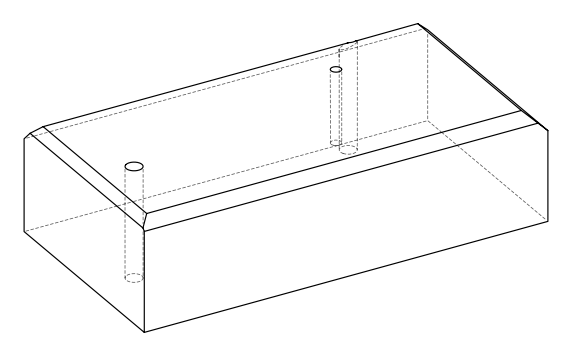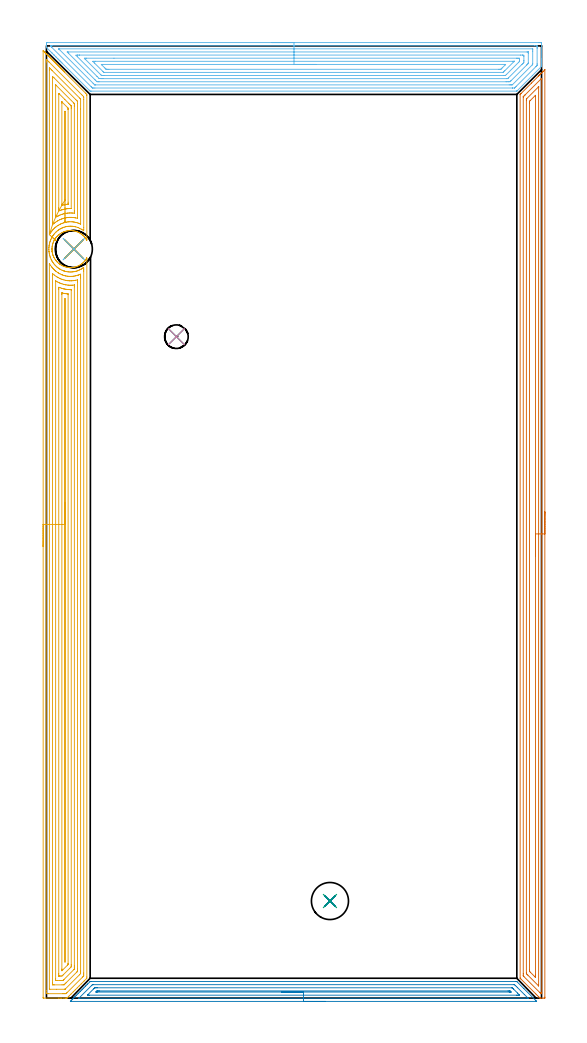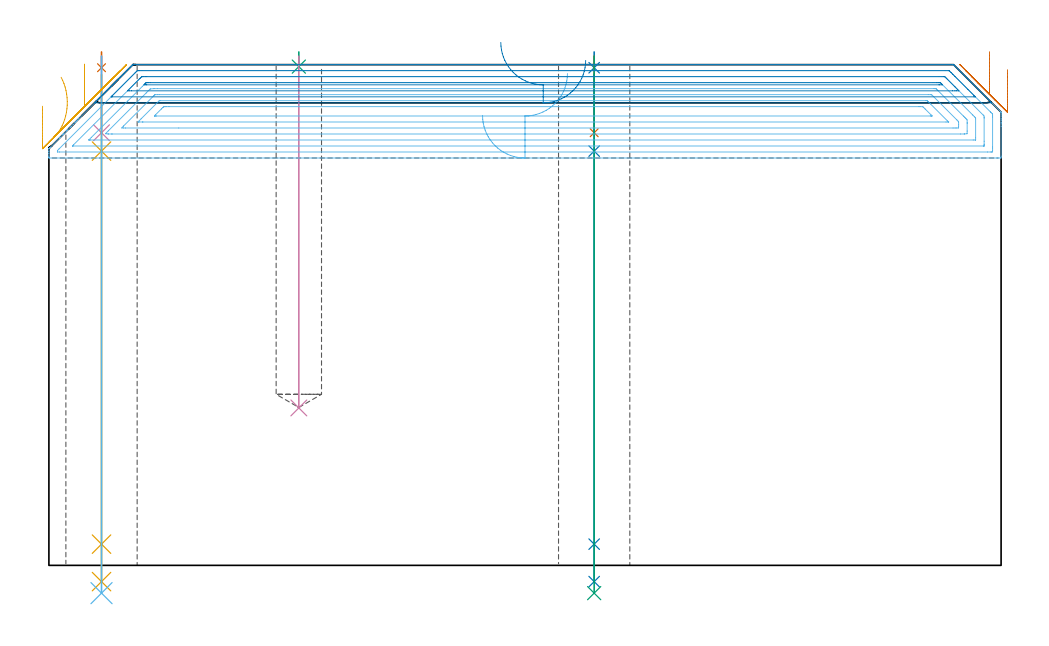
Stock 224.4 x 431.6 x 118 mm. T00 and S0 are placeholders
(PLAN: 14 operations, 8 tool changes, 63.3 min)
(1 SPOT_DRILL | STEP1HOLE | NXT0321_9005460120000 | 0.03 min | 3 mm3)
(2 SPOT_DRILL_1 | STEP1HOLE_1 | NXT0321_9005460120000 | 0.03 min | 3 mm3)
(3 SPOT_DRILL_2 | STEP1POCKET | NXT0321_9005460120000 | 0.03 min | 1 mm3)
(4 DRILL_BLIND_HOLE_INTO_CENTER | STEP1HOLE | UGT0301_219 | 0.07 min | 1252 mm3)
(5 GUN_DRILL_THROUGH_HOLE | STEP1HOLE | UGT0307_007 | 0.59 min | 8109 mm3)
(6 DRILL_TO_ENLARGE_THROUGH_HOLE | STEP1HOLE | UGT0301_291 | 0.51 min | 16739 mm3)
(7 DRILL_BLIND_HOLE_INTO_CENTER_1 | STEP1HOLE_1 | UGT0301_219 | 0.07 min | 1241 mm3)
(8 GUN_DRILL_THROUGH_HOLE_1 | STEP1HOLE_1 | UGT0307_007 | 0.59 min | 8118 mm3)
(9 DRILL_TO_ENLARGE_THROUGH_HOLE_1 | STEP1HOLE_1 | UGT0301_291 | 0.51 min | 16742 mm3)
(10 DRILL_BLIND_HOLE_INTO_CENTER_2 | STEP1POCKET | UGT0301_219 | 0.33 min | 7050 mm3)
(11 AREA_MILL | FG_CHAMFER_SURFACE | UGT0205_001 | 26.4 min | 82812 mm3)
(12 AREA_MILL_1 | FG_CHAMFER_SURFACE_1 | UGT0205_001 | 14 min | 51443 mm3)
(13 AREA_MILL_2 | FG_CHAMFER_SURFACE_2 | UGT0205_001 | 13.46 min | 25925 mm3)
(14 AREA_MILL_3 | FG_CHAMFER_SURFACE_3 | UGT0205_001 | 6.65 min | 8073 mm3)
(TOOL NXT0321_9005460120000 | NC Spot Drill, 142deg, 12mm, Carbide, Uncoated | D12 PA142 FL30 Z2)
(TOOL UGT0301_219 | Twist Drill 10.7 mm | D10.7 PA118 FL90 Z2)
(TOOL UGT0307_007 | Gun Drill 10 mm | D10 PA130 FL24 Z1)
(TOOL UGT0301_291 | Twist Drill 16.8 mm | D16.8 PA118 FL125 Z2)
(TOOL UGT0205_001 | Chamfer Mill 20 x 3 x 45 deg. | D20 FL50 Z2)
(OP 1 SPOT_DRILL)
G17 G21 G94 G90
T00 M6
G54
G17 G0 G90 X12.4 Y339.5 S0 M3
G43 Z128. H0
G94 G81 G98 Z117.277 F250. R121.
G80
M5
M2
(OP 2 SPOT_DRILL_1)
G17 G21 G94 G90
T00 M6
G54
G17 G0 G90 X128.5 Y44. S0 M3
G43 Z128. H0
G94 G81 G98 Z117.273 F250. R121.
G80
M5
M2
(OP 3 SPOT_DRILL_2)
G17 G21 G94 G90
T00 M6
G54
G17 G0 G90 X58.9 Y299.8 S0 M3
G43 Z128. H0
G94 G81 G98 Z117.539 F250. R121.
G80
M5
M2
(OP 4 DRILL_BLIND_HOLE_INTO_CENTER)
G17 G21 G94 G90
T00 M6
G54
G17 G0 G90 X12.4 Y339.5 S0 M3
G43 Z128. H0
G94 G81 G98 Z101.95 F250. R120.
G80
M5
M2
(OP 5 GUN_DRILL_THROUGH_HOLE)
G17 G21 G94 G90
T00 M6
G54
G17 G0 G90 X12.4 Y339.5 M8
G43 Z128. H0
Z115.664
S716 M3
G94 G1 Z97.623 F125. M26
G4 X.084
Z5. F250.
G4 X.084
Z-3.832 F125.
G4 X.084
M5
M9
G0 Z115.664
Z128.
M2
(OP 6 DRILL_TO_ENLARGE_THROUGH_HOLE)
G17 G21 G94 G90
T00 M6
G54
G17 G0 G90 X12.4 Y339.5 S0 M3
G43 Z128. H0
G94 G73 G98 Z-6.547 F250. Q15.568 R120.
G80
M5
M2
(OP 7 DRILL_BLIND_HOLE_INTO_CENTER_1)
G17 G21 G94 G90
T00 M6
G54
G17 G0 G90 X128.5 Y44. S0 M3
G43 Z128. H0
G94 G81 G98 Z101.95 F250. R120.
G80
M5
M2
(OP 8 GUN_DRILL_THROUGH_HOLE_1)
G17 G21 G94 G90
T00 M6
G54
G17 G0 G90 X128.5 Y44. M8
G43 Z128. H0
Z115.728
S716 M3
G94 G1 Z97.623 F125. M26
G4 X.084
Z5. F250.
G4 X.084
Z-3.832 F125.
G4 X.084
M5
M9
G0 Z115.728
Z128.
M2
(OP 9 DRILL_TO_ENLARGE_THROUGH_HOLE_1)
G17 G21 G94 G90
T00 M6
G54
G17 G0 G90 X128.5 Y44. S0 M3
G43 Z128. H0
G94 G73 G98 Z-6.547 F250. Q15.568 R120.
G80
M5
M2
(OP 10 DRILL_BLIND_HOLE_INTO_CENTER_2)
G17 G21 G94 G90
T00 M6
G54
G17 G0 G90 X58.9 Y299.8 S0 M3
G43 Z128. H0
G94 G81 G98 Z37.1 F250. R120.
G80
M5
M2
(OP 11 AREA_MILL)
G17 G21 G94 G90
T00 M6
G54
G17 G0 G90 X-1.5 Y204.7 S1061 M3
G43 Z128. H0
Z108.2
G94 G1 Y204.738 Z107.328 F250.
Y204.852 Z106.464
Y205.041 Z105.612
Y205.303 Z104.78
Y205.637 Z103.974
Y206.04 Z103.2
Y206.509 Z102.464
Y207.04 Z101.772
Y207.629 Z101.129
Y208.272 Z100.54
Y208.964 Z100.008
Y209.7 Z99.54
Y210.474 Z99.137
Y211.28 Z98.803
Y212.112 Z98.541
Y212.964 Z98.352
Y213.828 Z98.238
Y214.7 Z98.2
Y429.152
X-1.494 Y429.371 Z98.204
X-1.492 Y429.381 Z98.205
X-1.47 Y429.371 Z98.228
X-1.123 Y429.023 Z98.577
X-0.938 Y428.84 Z98.758
X-0.875 Y428.775 Z98.824
X-0.706 Y428.606 Z98.993
X-0.642 Y428.543 Z99.055
X-0.577 Y428.477 Z99.122
X-0.411 Y428.311 Z99.288
X-0.345 Y428.247 Z99.351
X-0.279 Y428.179 Z99.42
X-0.116 Y428.017 Z99.583
X-0.049 Y427.95 Z99.648
X0.019 Y427.881 Z99.718
X0.179 Y427.722 Z99.878
X0.248 Y427.654 Z99.944
X0.317 Y427.583 Z100.016
X0.474 Y427.427 Z100.173
X0.544 Y427.358 Z100.24
X0.615 Y427.285 Z100.314
X0.769 Y427.132 Z100.468
X0.841 Y427.061 Z100.537
X0.913 Y426.987 Z100.612
X1.064 Y426.837 Z100.763
X1.137 Y426.765 Z100.833
X1.211 Y426.69 Z100.91
X1.359 Y426.542 Z101.058
X1.433 Y426.468 Z101.13
X1.509 Y426.392 Z101.208
X1.654 Y426.247 Z101.353
X1.73 Y426.172 Z101.426
X1.807 Y426.094 Z101.506
X1.949 Y425.952 Z101.648
X2.026 Y425.875 Z101.723
X2.105 Y425.796 Z101.804
X2.244 Y425.657 Z101.943
X2.323 Y425.579 Z102.019
X2.403 Y425.498 Z102.102
X2.539 Y425.362 Z102.238
X2.619 Y425.283 Z102.315
X2.701 Y425.2 Z102.4
X2.834 Y425.067 Z102.533
X2.916 Y424.986 Z102.612
X2.999 Y424.902 Z102.698
X3.129 Y424.772 Z102.828
X3.212 Y424.69 Z102.908
X3.296 Y424.604 Z102.996
X3.424 Y424.477 Z103.123
X3.509 Y424.393 Z103.205
X3.594 Y424.306 Z103.294
X3.719 Y424.182 Z103.418
X3.805 Y424.097 Z103.501
X3.892 Y424.008 Z103.592
X4.014 Y423.887 Z103.713
X4.101 Y423.8 Z103.798
X4.19 Y423.71 Z103.89
X4.309 Y423.592 Z104.008
X4.398 Y423.504 Z104.094
X4.488 Y423.412 Z104.188
X4.604 Y423.297 Z104.303
X4.694 Y423.207 Z104.39
X4.786 Y423.114 Z104.485
X4.898 Y423.002 Z104.598
X4.991 Y422.911 Z104.687
X5.084 Y422.816 Z104.783
X5.193 Y422.707 Z104.893
X5.287 Y422.615 Z104.983
X5.382 Y422.518 Z105.081
X5.488 Y422.412 Z105.188
X5.584 Y422.318 Z105.28
X5.68 Y422.22 Z105.379
X5.783 Y422.117 Z105.483
X5.88 Y422.022 Z105.576
X5.978 Y421.922 Z105.677
X6.078 Y421.822 Z105.778
X6.177 Y421.725 Z105.873
X6.276 Y421.624 Z105.975
X6.373 Y421.527 Z106.073
X6.473 Y421.429 Z106.169
X6.574 Y421.326 Z106.273
X6.668 Y421.232 Z106.368
X6.769 Y421.132 Z106.466
X6.872 Y421.029 Z106.571
X6.963 Y420.937 Z106.663
X7.066 Y420.836 Z106.762
X7.17 Y420.731 Z106.869
X7.258 Y420.642 Z106.958
X7.362 Y420.539 Z107.058
X7.468 Y420.433 Z107.167
X7.553 Y420.347 Z107.253
X7.659 Y420.243 Z107.355
X7.765 Y420.135 Z107.465
X7.848 Y420.052 Z107.548
X7.955 Y419.947 Z107.651
X8.063 Y419.837 Z107.763
X8.143 Y419.757 Z107.843
X8.252 Y419.65 Z107.948
X17.738 Y410.163 Z117.435
X18.196 Y409.703 Z117.895
X18.298 Y409.595 Z117.987
X18.3 Y409.111 Z118.
Y343.86
X18.293 Y343.502 Z117.992
X18.231 Y343.597 Z117.93
X18.114 Y343.803 Z117.813
X17.956 Y344.055 Z117.656
X17.886 Y344.16 Z117.586
X17.763 Y344.339 Z117.463
X17.634 Y344.518 Z117.334
X17.497 Y344.697 Z117.197
X17.425 Y344.787 Z117.125
X17.061 Y345.196 Z116.761
X16.681 Y345.59 Z116.381
X16.539 Y345.72 Z116.239
X16.103 Y346.082 Z115.803
X15.654 Y346.422 Z115.354
X15.564 Y346.483 Z115.264
X15.17 Y346.724 Z114.87
X14.769 Y346.947 Z114.469
X14.329 Y347.159 Z114.029
X13.884 Y347.35 Z113.584
X13.814 Y347.377 Z113.514
X12.998 Y347.622 Z112.698
X12.557 Y347.727 Z112.257
X12.113 Y347.804 Z111.813
X11.671 Y347.856 Z111.371
X11.228 Y347.886 Z110.928
X10.785 Y347.892 Z110.485
X10.343 Y347.875 Z110.043
X9.899 Y347.834 Z109.599
X9.457 Y347.768 Z109.157
X9.013 Y347.678 Z108.713
X8.572 Y347.561 Z108.272
X7.987 Y347.377 Z107.687
X7.687 Y347.254 Z107.387
X7.241 Y347.052 Z106.941
X6.802 Y346.822 Z106.502
X6.335 Y346.542 Z106.035
X6.237 Y346.482 Z105.933
X5.904 Y346.244 Z105.603
X5.732 Y346.106 Z105.428
X5.511 Y345.932 Z105.21
X5.119 Y345.59 Z104.817
X5.032 Y345.505 Z104.73
X4.887 Y345.35 Z104.584
X4.66 Y345.108 Z104.358
X4.305 Y344.697 Z104.004
X4.147 Y344.489 Z103.844
X4.101 Y344.423 Z103.798
X3.914 Y344.15 Z103.61
X3.729 Y343.86 Z103.425
X3.693 Y343.803 Z103.389
X3.509 Y343.473 Z103.207
X3.468 Y343.4 Z103.167
X3.368 Y343.201 Z103.067
X3.262 Y342.989 Z102.959
X3.212 Y342.871 Z102.91
X3.05 Y342.465 Z102.75
X2.964 Y342.218 Z102.664
X2.893 Y342.016 Z102.593
X2.805 Y341.701 Z102.502
X2.785 Y341.626 Z102.479
X2.77 Y341.571 Z102.463
X2.667 Y341.123 Z102.361
X2.618 Y340.842 Z102.317
X2.601 Y340.732 Z102.296
X2.592 Y340.677 Z102.287
X2.541 Y340.229 Z102.236
X2.512 Y339.783 Z102.21
X2.513 Y339.749 Z102.211
Y339.71 Z102.208
X2.511 Y339.385 Z102.206
X2.51 Y339.336 Z102.207
X2.53 Y338.889 Z102.229
X2.554 Y338.65 Z102.254
X2.569 Y338.518 Z102.265
X2.571 Y338.497 Z102.268
X2.574 Y338.455 Z102.273
X2.575 Y338.442 Z102.274
X2.608 Y338.229 Z102.307
X2.619 Y338.157 Z102.318
X2.637 Y338.05 Z102.333
X2.645 Y337.995 Z102.342
X2.701 Y337.723 Z102.4
X2.737 Y337.549 Z102.436
X2.858 Y337.1 Z102.557
X2.987 Y336.709 Z102.68
X3.004 Y336.655 Z102.698
X3.072 Y336.474 Z102.769
X3.126 Y336.331 Z102.823
X3.156 Y336.263 Z102.852
X3.261 Y336.012 Z102.96
X3.346 Y335.837 Z103.046
X3.383 Y335.762 Z103.083
X3.63 Y335.311 Z103.328
X3.898 Y334.869 Z103.597
X4.146 Y334.516 Z103.845
X4.299 Y334.326 Z103.995
X4.398 Y334.203 Z104.094
X4.578 Y333.975 Z104.278
X4.694 Y333.85 Z104.39
X4.8 Y333.732 Z104.5
X5.033 Y333.499 Z104.729
X5.485 Y333.082 Z105.182
X5.584 Y333.003 Z105.281
X5.698 Y332.91 Z105.396
X5.796 Y332.836 Z105.495
X5.917 Y332.745 Z105.616
X6.086 Y332.63 Z105.785
X6.177 Y332.568 Z105.874
X6.22 Y332.538 Z105.919
X6.338 Y332.458 Z106.037
X6.802 Y332.169 Z106.502
X7.241 Y331.948 Z106.941
X7.687 Y331.748 Z107.387
X8.127 Y331.58 Z107.827
X8.572 Y331.439 Z108.272
X9.104 Y331.295 Z108.804
X9.457 Y331.23 Z109.157
X9.899 Y331.166 Z109.599
X10.343 Y331.125 Z110.043
X10.785 Y331.108 Z110.485
X11.228 Y331.114 Z110.928
X11.671 Y331.144 Z111.371
X12.113 Y331.198 Z111.813
X12.696 Y331.295 Z112.396
X12.998 Y331.372 Z112.698
X13.443 Y331.502 Z113.143
X13.884 Y331.655 Z113.584
X14.329 Y331.841 Z114.029
X14.769 Y332.05 Z114.469
X15.031 Y332.188 Z114.731
X15.654 Y332.584 Z115.354
X15.99 Y332.824 Z115.69
X16.317 Y333.082 Z116.017
X16.539 Y333.28 Z116.239
X16.889 Y333.62 Z116.589
X17.224 Y333.975 Z116.924
X17.425 Y334.215 Z117.125
X17.72 Y334.602 Z117.42
X17.905 Y334.869 Z117.605
X18.025 Y335.054 Z117.725
X18.212 Y335.369 Z117.912
X18.229 Y335.397 Z117.929
X18.242 Y335.415 Z117.94
X18.297 Y335.489 Z117.989
X18.3 Y335.369 Z118.
Y9.563
X18.301 Y8.994 Z117.982
X18.187 Y8.887 Z117.886
X18.183 Y8.882 Z117.882
X17.076 Y7.776 Z116.775
X15.735 Y6.435 Z115.434
X14.841 Y5.541 Z114.541
X13.948 Y4.647 Z113.647
X13.054 Y3.753 Z112.753
X12.16 Y2.86 Z111.859
X11.118 Y1.818 Z110.817
X10.238 Y0.937 Z109.936
X10.03 Y0.729 Z109.728
X9.926 Y0.625 Z109.624
X9.476 Y0.178 Z109.176
X9.3 Y0.01 Z108.999
X9.289 Y0.008 Z108.989
X8.935 Y0. Z108.635
X8.664 Z108.363
X7.955 Z107.65
X6.712 Z106.409
X6.177 Z105.871
X5.555 Z105.25
X-1.206 Y0.001 Z98.491
X-1.492 Y0.01 Z98.206
X-1.499 Y0.295 Z98.199
Y0.316
X-1.5 Y214.7 Z98.2
X-0.086 Z99.614
Y424.343
X-0.083 Y425.2 Z99.617
X-0.081 Y425.232 Z99.619
X-0.049 Y425.487 Z99.651
X0.247 Y425.2 Z99.947
X0.841 Y424.609 Z100.541
X1.144 Y424.306 Z100.844
X15.959 Y409.49 Z115.659
X16.337 Y409.111 Z116.037
X16.849 Y408.589 Z116.549
X16.882 Y408.217 Z116.582
X16.884 Y408.182 Z116.584
X16.886 Y407.323 Z116.586
Y349.223
X16.884 Y348.329 Z116.584
X16.883 Y348.295 Z116.583
X16.849 Y347.793 Z116.549
X16.101 Y348.329 Z115.801
X15.959 Y348.419 Z115.659
X15.732 Y348.558 Z115.432
X15.07 Y348.904 Z114.77
X14.384 Y349.223 Z114.084
X14.181 Y349.301 Z113.881
X14.059 Y349.346 Z113.759
X13.291 Y349.568 Z112.991
X12.851 Y349.675 Z112.551
X12.402 Y349.758 Z112.102
X11.788 Y349.84 Z111.488
X11.513 Y349.859 Z111.213
X10.857 Y349.882 Z110.557
X10.623 Y349.876 Z110.323
X10.011 Y349.839 Z109.711
X9.734 Y349.81 Z109.434
X9.228 Y349.732 Z108.928
X8.845 Y349.654 Z108.545
X8.502 Y349.567 Z108.202
X7.955 Y349.409 Z107.655
X7.814 Y349.365 Z107.514
X7.415 Y349.223 Z107.115
X7.171 Y349.117 Z106.871
X7.066 Y349.068 Z106.766
X6.573 Y348.825 Z106.273
X6.177 Y348.609 Z105.877
X5.999 Y348.508 Z105.699
X5.701 Y348.329 Z105.401
X5.457 Y348.159 Z105.157
X5.287 Y348.034 Z104.987
X4.953 Y347.772 Z104.653
X4.542 Y347.436 Z104.242
X4.466 Y347.367 Z104.166
X4.398 Y347.303 Z104.098
X4.021 Y346.92 Z103.721
X3.669 Y346.542 Z103.369
X3.594 Y346.456 Z103.294
X3.509 Y346.353 Z103.209
X3.198 Y345.96 Z102.898
X2.977 Y345.648 Z102.677
X2.834 Y345.432 Z102.534
X2.619 Y345.094 Z102.319
X2.495 Y344.879 Z102.195
X2.427 Y344.754 Z102.127
X2.189 Y344.292 Z101.889
X1.989 Y343.86 Z101.689
X1.942 Y343.753 Z101.642
X1.912 Y343.677 Z101.612
X1.73 Y343.196 Z101.43
X1.671 Y343.026 Z101.371
X1.652 Y342.966 Z101.352
X1.467 Y342.336 Z101.167
X1.402 Y342.073 Z101.102
X1.3 Y341.611 Z101.
X1.227 Y341.179 Z100.927
X1.2 Y340.998 Z100.9
X1.181 Y340.836 Z100.881
X1.13 Y340.285 Z100.83
X1.113 Y340.011 Z100.813
X1.101 Y339.391 Z100.801
X1.108 Y339.122 Z100.808
X1.148 Y338.497 Z100.848
X1.161 Y338.336 Z100.861
X1.182 Y338.154 Z100.882
X1.264 Y337.603 Z100.964
X1.369 Y337.072 Z101.069
X1.457 Y336.709 Z101.157
X1.551 Y336.359 Z101.251
X1.712 Y335.834 Z101.412
X1.718 Y335.816 Z101.418
X1.73 Y335.782 Z101.43
X2.083 Y334.922 Z101.783
X2.454 Y334.194 Z102.154
X2.548 Y334.028 Z102.248
X2.619 Y333.91 Z102.319
X2.919 Y333.437 Z102.619
X3.133 Y333.134 Z102.833
X3.509 Y332.656 Z103.209
X3.864 Y332.24 Z103.564
X4.398 Y331.707 Z104.098
X4.584 Y331.533 Z104.284
X4.794 Y331.346 Z104.494
X5.287 Y330.965 Z104.987
X5.591 Y330.758 Z105.291
X6.052 Y330.453 Z105.752
X6.177 Y330.378 Z105.877
X6.354 Y330.274 Z106.054
X7.066 Y329.939 Z106.766
X7.399 Y329.797 Z107.099
X7.916 Y329.598 Z107.616
X7.955 Y329.585 Z107.655
X8.038 Y329.559 Z107.738
X8.845 Y329.339 Z108.545
X9.12 Y329.282 Z108.82
X9.734 Y329.19 Z109.434
X10.142 Y329.149 Z109.842
X10.623 Y329.124 Z110.323
X11.058 Y329.122 Z110.758
X11.513 Y329.141 Z111.213
X11.896 Y329.174 Z111.596
X12.402 Y329.242 Z112.102
X12.675 Y329.284 Z112.375
X12.959 Y329.34 Z112.659
X13.291 Y329.421 Z112.991
X13.4 Y329.449 Z113.1
X13.775 Y329.559 Z113.475
X14.075 Y329.665 Z113.775
X14.181 Y329.706 Z113.881
X14.707 Y329.923 Z114.407
X15.07 Y330.094 Z114.77
X15.31 Y330.212 Z115.01
X15.745 Y330.453 Z115.445
X15.877 Y330.535 Z115.577
X15.959 Y330.589 Z115.659
X16.409 Y330.894 Z116.109
X16.849 Y331.2 Z116.549
X16.884 Y330.453 Z116.584
X16.885 Y330.417 Z116.585
X16.886 Y329.559 Z116.586
Y11.351
X16.884 Y10.457 Z116.584
X16.882 Y10.423 Z116.582
X16.849 Y10.01 Z116.549
X16.629 Y9.784 Z116.329
X16.413 Y9.563 Z116.113
X9.262 Y2.413 Z108.962
X9.05 Y2.207 Z108.75
X8.845 Y2.01 Z108.545
X8.363 Y2.002 Z108.063
X7.955 Y2.001 Z107.655
X7.476 Y2. Z107.176
X0.841 Y2.001 Z100.541
X0.359 Y2.003 Z100.059
X-0.049 Y2.01 Z99.651
X-0.082 Y2.413 Z99.618
X-0.084 Y2.448 Z99.616
X-0.086 Y3.306 Z99.614
Y214.7
X1.328 Z101.028
X1.329 Y332.643 Z101.029
X1.33 Y332.778 Z101.03
X1.332 Y332.885 Z101.032
X1.334 Y332.933 Z101.034
X1.843 Y332.127 Z101.543
X2.423 Y331.346 Z102.123
X2.619 Y331.101 Z102.319
X2.916 Y330.754 Z102.616
X3.2 Y330.453 Z102.9
X3.509 Y330.147 Z103.209
X3.808 Y329.864 Z103.508
X4.157 Y329.559 Z103.857
X4.398 Y329.373 Z104.098
X5.063 Y328.89 Z104.763
X5.287 Y328.746 Z104.987
X5.416 Y328.665 Z105.116
X5.896 Y328.39 Z105.596
X6.177 Y328.254 Z105.877
X6.945 Y327.893 Z106.645
X7.066 Y327.846 Z106.766
X7.264 Y327.771 Z106.964
X7.955 Y327.552 Z107.655
X8.27 Y327.455 Z107.97
X8.607 Y327.367 Z108.307
X8.845 Y327.32 Z108.545
X9.385 Y327.228 Z109.085
X9.734 Y327.185 Z109.434
X10.369 Y327.133 Z110.069
X10.623 Y327.124 Z110.323
X11.264 Y327.127 Z110.964
X11.513 Y327.14 Z111.213
X12.09 Y327.191 Z111.79
X12.402 Y327.233 Z112.102
X12.865 Y327.306 Z112.565
X13.291 Y327.392 Z112.991
X13.992 Y327.582 Z113.692
X14.181 Y327.642 Z113.881
X14.277 Y327.674 Z113.977
X14.553 Y327.771 Z114.253
X14.921 Y327.921 Z114.621
X15.07 Y327.983 Z114.77
X15.446 Y328.142 Z115.146
X15.464 Y327.771 Z115.164
X15.469 Y327.371 Z115.169
X15.471 Y326.877 Z115.171
Y326.474
Y12.245
X15.47 Y11.842 Z115.17
X15.467 Y11.351 Z115.167
X15.464 Y11.15 Z115.164
X15.453 Y11.064 Z115.153
X14.964 Y10.563 Z114.664
X8.601 Y4.2 Z108.301
X8.47 Y4.073 Z108.17
X8.422 Y4.029 Z108.122
X8.402 Y4.013 Z108.102
X8.353 Y4.009 Z108.053
X8.153 Y4.002 Z107.853
X4.597 Y4. Z104.297
X1.531 Y4.001 Z101.231
X1.398 Y4.004 Z101.098
X1.35 Y4.008 Z101.05
X1.334 Y4.012 Z101.034
X1.333 Y4.019 Z101.033
X1.33 Y4.066 Z101.03
X1.329 Y4.2 Z101.029
X1.328 Y214.7 Z101.028
X2.743 Z102.443
Y327.647
X2.744 Y327.771 Z102.444
X2.75 Y328.429 Z102.45
X3.508 Y327.771 Z103.208
X4.398 Y327.135 Z104.098
X4.787 Y326.877 Z104.487
X5.287 Y326.582 Z104.987
X5.884 Y326.277 Z105.584
X6.177 Y326.143 Z105.877
X6.529 Y325.983 Z106.229
X7.066 Y325.791 Z106.766
X7.36 Y325.688 Z107.06
X7.955 Y325.512 Z107.655
X8.586 Y325.35 Z108.286
X8.845 Y325.306 Z108.545
X9.641 Y325.183 Z109.341
X9.734 Y325.175 Z109.434
X10.598 Y325.115 Z110.298
X10.623 Z110.323
X11.473 Y325.129 Z111.173
X11.513 Y325.132 Z111.213
X12.289 Y325.203 Z111.989
X12.402 Y325.219 Z112.102
X13.058 Y325.324 Z112.758
X13.291 Y325.372 Z112.991
X14.047 Y325.546 Z113.747
X14.051 Y325.446 Z113.751
X14.056 Y325.215 Z113.756
X14.057 Y325.09 Z113.757
Y324.32
Y13.139
X14.056 Y12.37 Z113.756
X14.054 Y12.245 Z113.754
X14.05 Y12.15 Z113.75
X14.046 Y12.107 Z113.746
X14.011 Y12.069 Z113.711
X13.893 Y11.944 Z113.593
X13.742 Y11.792 Z113.442
X8.845 Y6.893 Z108.545
X8.391 Y6.444 Z108.091
X7.955 Y6.014 Z107.655
X7.937 Y6.007 Z107.637
X7.066 Y6. Z106.766
X3.509 Z103.209
X3.066 Y6.003 Z102.766
X2.85 Y6.007 Z102.55
X2.75 Y6.01 Z102.45
X2.743 Y6.882 Z102.443
Y214.7
X4.157 Z103.857
Y324.842
X4.159 Y324.971 Z103.859
X4.162 Y325.056 Z103.862
X4.164 Y325.066 Z103.864
X4.166 Y325.067 Z103.866
X4.182 Y325.06 Z103.882
X4.398 Y324.933 Z104.098
X4.776 Y324.71 Z104.476
X5.287 Y324.46 Z104.987
X5.839 Y324.196 Z105.539
X6.177 Y324.053 Z105.877
X6.412 Y323.959 Z106.112
X7.066 Y323.738 Z106.766
X7.725 Y323.533 Z107.425
X7.955 Y323.479 Z107.655
X8.738 Y323.302 Z108.438
X8.863 Y323.283 Z108.563
X9.734 Y323.178 Z109.434
X9.871 Y323.164 Z109.571
X10.623 Y323.124 Z110.323
X10.803 Y323.121 Z110.503
X11.513 Y323.137 Z111.213
X11.67 Y323.144 Z111.37
X12.599 Y323.226 Z112.299
X12.631 Y323.227 Z112.331
X12.636 Y323.21 Z112.336
X12.64 Y323.183 Z112.34
X12.642 Y323.155 Z112.342
X12.643 Y323.06 Z112.343
Y322.408
Y14.684
X12.642 Y14.033 Z112.342
X12.641 Y13.793 Z112.341
X12.634 Y13.139 Z112.334
X12.519 Y13.021 Z112.219
X12.402 Y12.901 Z112.102
X7.955 Y8.454 Z107.655
X7.613 Y8.12 Z107.313
X7.535 Y8.045 Z107.235
X7.481 Y8.01 Z107.181
X7.399 Y8.007 Z107.099
X7.066 Y8.002 Z106.766
X6.842 Y8. Z106.542
X6.177 Z105.877
X5.064 Z104.764
X4.398 Y8.002 Z104.098
X4.171 Y8.004 Z103.871
X4.162 Y8.012 Z103.862
X4.16 Y8.015 Z103.86
X4.157 Y8.67 Z103.857
Y8.912
Y214.7
X5.571 Z105.271
Y321.229
X5.572 Y321.514 Z105.272
X5.576 Y322.118 Z105.276
X5.578 Y322.197 Z105.278
X6.177 Y321.985 Z105.877
X6.821 Y321.76 Z106.521
X7.066 Y321.687 Z106.766
X7.659 Y321.514 Z107.359
X7.955 Y321.448 Z107.655
X8.04 Y321.429 Z107.74
X8.492 Y321.342 Z108.192
X8.845 Y321.285 Z108.545
X9.112 Y321.246 Z108.812
X9.734 Y321.177 Z109.434
X10.097 Y321.149 Z109.797
X10.623 Y321.124 Z110.323
X11.016 Y321.119 Z110.716
X11.207 Y321.113 Z110.907
X11.222 Y321.11 Z110.922
X11.224 Y321.088 Z110.924
X11.227 Y321.027 Z110.927
X11.228 Y320.906 Z110.928
X11.229 Y15.212 Z110.929
X11.228 Y14.926 Z110.928
X11.224 Y14.323 Z110.924
X11.221 Y14.181 Z110.921
X11.081 Y14.033 Z110.781
X10.408 Y13.355 Z110.108
X7.733 Y10.681 Z107.433
X7.509 Y10.457 Z107.209
X7.285 Y10.237 Z106.985
X7.066 Y10.024 Z106.766
X6.625 Y10.007 Z106.325
X6.177 Y10.002 Z105.877
X5.741 Y10.001 Z105.441
X5.596 Y10.007 Z105.296
X5.583 Y10.009 Z105.283
X5.578 Y10.02 Z105.278
X5.575 Y10.069 Z105.275
X5.572 Y10.171 Z105.272
X5.571 Y10.457 Z105.271
Y11.066
Y214.7
X6.985 Z106.685
X6.986 Y318.995 Z106.686
X6.987 Y319.157 Z106.687
X6.992 Y319.481 Z106.692
X6.995 Y319.654 Z106.695
X7.014 Y319.651 Z106.714
X7.066 Y319.64 Z106.766
X7.181 Y319.611 Z106.881
X7.955 Y319.434 Z107.655
X8.455 Y319.335 Z108.155
X8.845 Y319.278 Z108.545
X9.361 Y319.208 Z109.061
X9.734 Y319.164 Z109.434
X9.78 Y319.157 Z109.48
X9.803 Y319.152 Z109.503
X9.808 Y319.075 Z109.508
X9.813 Y318.914 Z109.513
X9.814 Y318.833 Z109.514
Y15.739
Y15.658
X9.81 Y15.496 Z109.51
X9.803 Y15.212 Z109.503
X9.734 Y15.137 Z109.434
X9.631 Y15.03 Z109.331
X9.529 Y14.926 Z109.229
X7.403 Y12.8 Z107.103
X7.066 Y12.466 Z106.766
X7.016 Y12.42 Z106.716
X6.995 Y12.403 Z106.695
X6.992 Y12.572 Z106.692
X6.987 Y12.896 Z106.687
X6.986 Y13.058 Z106.686
X6.985 Y13.139 Z106.685
Y214.7
X8.399 Z108.099
Y317.046
X8.4 Y317.045 Z108.1
Y16.267
X8.399 Y214.7 Z108.099
Y215.572 Z108.138
Y216.437 Z108.251
Y217.288 Z108.44
Y218.12 Z108.703
Y218.926 Z109.036
Y219.7 Z109.439
Y220.436 Z109.908
Y221.128 Z110.439
Y221.771 Z111.028
Y222.361 Z111.672
Y222.892 Z112.364
Y223.36 Z113.099
Y223.763 Z113.873
Y224.097 Z114.679
Y224.359 Z115.511
Y224.548 Z116.363
Y224.662 Z117.228
Y224.7 Z118.099
G0 Z128.
X2.881 Y344.635
Z115.019
G1 X3.241 Y344.307 Z114.296
X3.554 Y344.022 Z113.533
X3.817 Y343.784 Z112.736
X4.027 Y343.593 Z111.911
X4.183 Y343.451 Z111.065
X4.283 Y343.359 Z110.203
X4.328 Y343.318 Z109.333
X4.317 Y343.328 Z108.46
X4.25 Y343.39 Z107.593
X4.126 Y343.502 Z106.736
X3.948 Y343.664 Z105.898
X3.717 Y343.874 Z105.083
X3.434 Y344.132 Z104.299
X3.102 Y344.434 Z103.552
X2.722 Y344.779 Z102.846
X2.299 Y345.164 Z102.188
X1.834 Y345.587 Z101.582
X1.333 Y346.043 Z101.033
X1.331 Y346.044 Z101.031
X1.33 Y346.05 Z101.03
X1.329 Y346.542 Z101.029
X1.328 Y346.752 Z101.028
X1.329 Y420.731 Z101.029
X1.33 Y421.133 Z101.03
X1.334 Y421.624 Z101.034
X1.335 Y421.649 Z101.035
X1.369 Y421.624 Z101.069
X1.73 Y421.269 Z101.43
X2.27 Y420.731 Z101.97
X2.619 Y420.382 Z102.319
X15.07 Y407.93 Z114.77
X15.372 Y407.625 Z115.072
X15.446 Y407.546 Z115.146
X15.462 Y407.527 Z115.162
X15.465 Y407.505 Z115.165
X15.469 Y407.457 Z115.169
X15.471 Y407.323 Z115.171
X15.472 Y402.996 Z115.172
X15.471 Y351.011 Z115.171
X15.47 Y350.883 Z115.17
X15.468 Y350.853 Z115.168
X15.467 Y350.847 Z115.167
X15.445 Y350.853 Z115.145
X15.38 Y350.879 Z115.08
X15.079 Y351.011 Z114.779
X15.062 Y351.019 Z114.762
X14.502 Y351.246 Z114.202
X14.181 Y351.347 Z113.881
X13.698 Y351.496 Z113.398
X13.291 Y351.597 Z112.991
X12.554 Y351.752 Z112.254
X12.402 Y351.773 Z112.102
X11.994 Y351.821 Z111.694
X11.55 Y351.867 Z111.25
X10.623 Y351.885 Z110.323
X9.809 Y351.83 Z109.509
X9.734 Y351.82 Z109.434
X9.034 Y351.714 Z108.734
X8.845 Y351.675 Z108.545
X8.308 Y351.55 Z108.008
X7.955 Y351.45 Z107.655
X7.619 Y351.349 Z107.319
X7.066 Y351.155 Z106.766
X6.961 Y351.116 Z106.661
X6.711 Y351.011 Z106.411
X6.35 Y350.837 Z106.05
X6.177 Y350.748 Z105.877
X5.767 Y350.529 Z105.467
X5.287 Y350.255 Z104.987
X5.201 Y350.204 Z104.901
X5.065 Y350.117 Z104.765
X4.676 Y349.838 Z104.376
X4.398 Y349.625 Z104.098
X4.175 Y349.448 Z103.875
X3.903 Y349.223 Z103.603
X3.694 Y349.036 Z103.394
X3.509 Y348.86 Z103.209
X3.245 Y348.594 Z102.945
X2.992 Y348.329 Z102.692
X2.815 Y348.132 Z102.515
X2.619 Y347.905 Z102.319
X2.409 Y347.647 Z102.109
X2.243 Y347.436 Z101.943
X2.03 Y347.134 Z101.73
X1.73 Y346.696 Z101.43
X1.669 Y346.603 Z101.369
X1.631 Y346.542 Z101.331
X1.357 Y346.077 Z101.057
X1.335 Y346.044 Z101.035
X1.333 Y346.043 Z101.033
X2.749 Y350.577 Z102.449
X2.747 Y350.613 Z102.447
X2.745 Y350.704 Z102.445
X2.743 Y350.887 Z102.443
Y351.011
Y417.031
X2.744 Y417.155 Z102.444
X2.75 Y417.785 Z102.45
X3.395 Y417.155 Z103.095
X13.291 Y407.26 Z112.991
X13.705 Y406.844 Z113.405
X13.911 Y406.633 Z113.611
X14.013 Y406.526 Z113.713
X14.05 Y406.476 Z113.75
X14.057 Y405.535 Z113.757
Y353.817
X14.056 Y353.692 Z113.756
X14.052 Y353.501 Z113.752
X14.051 Y353.463 Z113.751
X13.291 Y353.627 Z112.991
X12.97 Y353.692 Z112.67
X12.402 Y353.781 Z112.102
X12.299 Y353.796 Z111.999
X11.513 Y353.86 Z111.213
X11.337 Y353.869 Z111.037
X10.623 Y353.877 Z110.323
X10.445 Y353.872 Z110.145
X9.734 Y353.824 Z109.434
X9.614 Y353.813 Z109.314
X8.845 Y353.705 Z108.545
X8.834 Y353.703 Z108.534
X8.781 Y353.692 Z108.481
X8.112 Y353.535 Z107.812
X7.955 Y353.492 Z107.655
X7.423 Y353.334 Z107.123
X7.066 Y353.215 Z106.766
X6.76 Y353.106 Z106.46
X6.177 Y352.865 Z105.877
X6.13 Y352.845 Z105.83
X6.032 Y352.799 Z105.732
X5.287 Y352.41 Z104.987
X4.968 Y352.226 Z104.668
X4.426 Y351.905 Z104.126
X3.896 Y351.515 Z103.596
X3.509 Y351.214 Z103.209
X3.396 Y351.124 Z103.096
X3.259 Y351.011 Z102.959
X2.754 Y350.576 Z102.454
X2.749 Y350.577 Z102.449
X4.162 Y353.93 Z103.862
X4.159 Y353.932 Z103.859
X4.158 Y353.933 Z103.858
X4.157 Y354.586 Z103.857
Y354.829
Y413.58
X4.159 Y413.82 Z103.859
X4.161 Y413.902 Z103.861
X4.162 Y413.918 Z103.862
X4.19 Y413.899 Z103.89
X4.273 Y413.823 Z103.973
X4.398 Y413.703 Z104.098
X12.402 Y405.699 Z112.102
X12.563 Y405.535 Z112.263
X12.617 Y405.473 Z112.317
X12.636 Y405.44 Z112.336
X12.638 Y405.413 Z112.338
X12.641 Y405.295 Z112.341
X12.643 Y404.641 Z112.343
Y404.399
Y357.026
X12.642 Y356.374 Z112.342
X12.64 Y356.134 Z112.34
X12.636 Y355.89 Z112.336
X12.624 Y355.772 Z112.324
X12.551 Y355.778 Z112.251
X11.868 Y355.837 Z111.568
X11.513 Y355.86 Z111.213
X11.122 Y355.873 Z110.822
X10.623 Y355.877 Z110.323
X10.246 Y355.86 Z109.946
X9.734 Y355.822 Z109.434
X9.424 Y355.791 Z109.124
X8.845 Y355.709 Z108.545
X8.649 Y355.677 Z108.349
X7.955 Y355.53 Z107.655
X7.915 Y355.521 Z107.615
X7.752 Y355.48 Z107.452
X7.221 Y355.324 Z106.921
X7.066 Y355.275 Z106.766
X6.762 Y355.175 Z106.462
X6.177 Y354.947 Z105.877
X5.925 Y354.84 Z105.625
X5.367 Y354.586 Z105.067
X5.314 Y354.56 Z105.014
X5.287 Y354.546 Z104.987
X4.732 Y354.25 Z104.432
X4.162 Y353.93 Z103.862
X5.578 Y356.822 Z105.278
X5.575 Y356.979 Z105.275
X5.573 Y357.268 Z105.273
X5.571 Y357.876 Z105.271
Y358.162
X5.572 Y409.719 Z105.272
X5.574 Y410.004 Z105.274
X5.577 Y410.055 Z105.277
X5.579 Y410.062 Z105.279
X5.586 Y410.058 Z105.286
X5.646 Y410.004 Z105.346
X8.329 Y407.323 Z108.029
X10.117 Y405.535 Z109.817
X10.623 Y405.028 Z110.323
X11.007 Y404.641 Z110.707
X11.137 Y404.503 Z110.837
X11.222 Y404.408 Z110.922
X11.224 Y404.337 Z110.924
X11.227 Y404.034 Z110.927
X11.228 Y403.748 Z110.928
X11.229 Y403.139 Z110.929
Y357.876
X10.623 Y357.877 Z110.323
X10.045 Y357.849 Z109.745
X9.734 Y357.824 Z109.434
X9.231 Y357.774 Z108.931
X8.845 Y357.719 Z108.545
X8.457 Y357.658 Z108.157
X7.955 Y357.55 Z107.655
X7.727 Y357.497 Z107.427
X7.066 Y357.323 Z106.766
X7.023 Y357.311 Z106.723
X6.877 Y357.268 Z106.577
X6.354 Y357.089 Z106.054
X6.177 Y357.026 Z105.877
X5.7 Y356.853 Z105.4
X5.578 Y356.822 Z105.278
X6.997 Y359.35 Z106.697
X6.992 Y359.383 Z106.692
X6.987 Y359.706 Z106.687
X6.986 Y359.868 Z106.686
Y405.698
X6.987 Y405.86 Z106.687
X6.992 Y406.182 Z106.692
X6.996 Y406.198 Z106.696
X7.003 Y406.194 Z106.703
X7.025 Y406.175 Z106.725
X7.066 Y406.136 Z106.766
X9.454 Y403.748 Z109.154
X9.734 Y403.461 Z109.434
X9.804 Y403.387 Z109.504
X9.811 Y403.097 Z109.511
X9.814 Y402.935 Z109.514
Y402.854
X9.815 Y402.773 Z109.515
Y360.762
X9.812 Y359.949 Z109.512
X9.81 Y359.873 Z109.51
X9.808 Y359.851 Z109.508
X9.787 Y359.847 Z109.487
X9.734 Y359.839 Z109.434
X9.034 Y359.759 Z108.734
X8.845 Y359.732 Z108.545
X8.264 Y359.639 Z107.964
X7.955 Y359.574 Z107.655
X7.535 Y359.478 Z107.235
X7.066 Y359.361 Z106.766
X7.026 Y359.352 Z106.726
X6.997 Y359.35 Z106.697
X8.4 Y361.736 Z108.1
X8.399 Y361.737 Z108.099
Y401.961
X8.4 Y401.96 Z108.1
Y361.736
Y360.864 Z108.139
Y359.999 Z108.252
Y359.148 Z108.441
Y358.316 Z108.704
Y357.51 Z109.037
Y356.736 Z109.44
Y356. Z109.909
Y355.308 Z110.44
Y354.665 Z111.029
Y354.076 Z111.673
Y353.544 Z112.365
Y353.076 Z113.1
Y352.673 Z113.874
Y352.339 Z114.68
Y352.077 Z115.512
Y351.888 Z116.364
Y351.774 Z117.229
Y351.736 Z118.1
G0 Z128.
M5
M2
(OP 12 AREA_MILL_1)
G17 G21 G94 G90
T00 M6
G54
G17 G0 G90 X102.2 Y433.1 S1061 M3
G43 Z128. H0
Z106.
G94 G1 X102.238 Z105.128 F250.
X102.352 Z104.263
X102.541 Z103.412
X102.803 Z102.58
X103.137 Z101.774
X103.54 Z101.
X104.008 Z100.264
X104.54 Z99.572
X105.129 Z98.929
X105.772 Z98.34
X106.464 Z97.808
X107.2 Z97.34
X107.974 Z96.937
X108.78 Z96.603
X109.612 Z96.341
X110.464 Z96.152
X111.328 Z96.038
X112.2 Z96.
X223.349
X223.791 Y433.099 Z96.001
X224.228 Y433.095 Z96.003
X224.39 Y433.092 Z96.006
X224.4 Y432.664 Z96.433
Y425.621 Z103.473
Y425.062 Z104.035
Y424.741 Z104.355
Y424.182 Z104.914
Y423.861 Z105.235
Y423.218 Z105.881
Y422.742 Z106.357
X224.399 Y422.419 Z106.674
X224.39 Y422.298 Z106.794
X224.274 Y422.173 Z106.925
X220.239 Y418.138 Z110.961
X213.524 Y411.423 Z117.674
X213.298 Y411.199 Z117.899
X213.194 Y411.103 Z117.989
X213.078 Y411.1 Z118.
X20.249
X19.805 Y411.099 Z117.984
X19.638 Y411.26 Z117.836
X19.481 Y411.417 Z117.68
X19.364 Y411.536 Z117.564
X7.037 Y423.861 Z105.235
X6.708 Y424.192 Z104.908
X6.481 Y424.419 Z104.681
X6.263 Y424.636 Z104.462
X6.157 Y424.741 Z104.355
X5.718 Y425.181 Z103.918
X5.277 Y425.621 Z103.475
X5.073 Y425.827 Z103.272
X5.017 Y425.883 Z103.217
X4.397 Y426.502 Z102.594
X4.18 Y426.72 Z102.38
X3.516 Y427.382 Z101.714
X3.327 Y427.573 Z101.527
X3.287 Y427.613 Z101.487
X2.636 Y428.262 Z100.834
X2.482 Y428.418 Z100.682
X0.334 Y430.565 Z98.534
X0.163 Y430.737 Z98.362
X0.004 Y430.9 Z98.2
X0.002 Y430.903 Z98.196
X0. Y431.546 Z97.553
Y432.021 Z97.078
Y432.664 Z96.431
Y432.985 Z96.112
X0.003 Y433.091 Z96.005
X0.163 Y433.1 Z96.
X112.2
Y431.686 Z97.414
X221.212
X222.005 Y431.685 Z97.415
X222.106 Y431.684 Z97.416
X222.363 Y431.679 Z97.421
X222.39 Y431.595 Z97.505
X222.396 Y431.398 Z97.702
X222.399 Y430.903 Z98.197
X222.4 Y430.514 Z98.586
X222.399 Y423.472 Z105.628
X222.394 Y422.98 Z106.12
X222.39 Y422.786 Z106.314
X222.383 Y422.744 Z106.356
X222.36 Y422.717 Z106.383
X222.318 Y422.672 Z106.428
X222.005 Y422.355 Z106.745
X221.877 Y422.227 Z106.873
X212.947 Y413.297 Z115.803
X212.568 Y412.919 Z116.181
X212.185 Y412.543 Z116.557
X212.155 Y412.521 Z116.579
X212.135 Y412.519 Z116.581
X212.084 Y412.516 Z116.584
X211.293 Y412.514 Z116.586
X211.193
X21.935
X21.142 Y412.515 Z116.585
X21.041 Y412.516 Z116.584
X20.85 Y412.521 Z116.579
X20.456 Y412.901 Z116.199
X20.249 Y413.101 Z115.999
X2.395 Y430.956 Z98.144
X2.019 Y431.343 Z97.757
X2.006 Y431.525 Z97.575
X2.004 Y431.594 Z97.506
X2.007 Y431.648 Z97.452
X2.01 Y431.678 Z97.422
X2.494 Y431.685 Z97.415
X112.2 Y431.686 Z97.414
Y430.272 Z98.828
X220.22 Y430.271 Z98.829
X220.304 Y430.27 Z98.83
X220.37 Y430.267 Z98.833
X220.384 Y430.265 Z98.835
X220.39 Y430.25 Z98.85
X220.394 Y430.201 Z98.899
X220.398 Y430.023 Z99.077
X220.4 Y429.846 Z99.254
Y429.143 Z99.957
X220.399 Y423.684 Z105.416
X220.393 Y423.505 Z105.595
X220.38 Y423.191 Z105.909
X220.22 Y423.02 Z106.08
X220.2 Y423. Z106.1
X211.293 Y414.093 Z115.007
X211.127 Y413.938 Z115.162
X210.972 Y413.935 Z115.165
X210.65 Y413.93 Z115.17
X210.4 Y413.929 Z115.171
X209.759 Y413.928 Z115.172
X22.286 Y413.929 Z115.171
X22.035 Y413.93 Z115.17
X21.951 Y413.932 Z115.168
X21.888 Y413.935 Z115.165
X21.835 Y413.977 Z115.123
X21.628 Y414.177 Z114.923
X21.142 Y414.658 Z114.442
X5.777 Y430.023 Z99.077
X5.594 Y430.209 Z98.891
X5.545 Y430.261 Z98.839
X5.542 Y430.268 Z98.832
X5.543 Y430.269 Z98.831
X5.562 Y430.27 Z98.83
X5.63 Y430.271 Z98.829
X5.714 Y430.272 Z98.828
X112.2
Y428.857 Z100.243
X217.831
X218.274 Y428.855 Z100.245
X218.373 Y428.852 Z100.248
X218.388 Y428.851 Z100.249
X218.391 Y428.835 Z100.265
X218.396 Y428.787 Z100.313
X218.399 Y428.689 Z100.411
X218.4 Y428.296 Z100.804
X218.399 Y423.861 Z105.239
X218.39 Y423.651 Z105.449
X218.254 Y423.51 Z105.591
X218.079 Y423.331 Z105.769
X217.732 Y422.98 Z106.12
X217.637 Y422.886 Z106.214
X210.545 Y415.794 Z113.306
X210.4 Y415.651 Z113.449
X210.096 Y415.357 Z113.743
X209.507 Y415.348 Z113.752
X209.216 Y415.345 Z113.755
X208.614 Y415.343 Z113.757
X208.325
X23.82
X23.529 Y415.345 Z113.755
X22.927 Y415.35 Z113.75
X22.319 Y415.938 Z113.162
X22.035 Y416.216 Z112.884
X18.573 Y419.675 Z109.425
X9.987 Y428.262 Z100.838
X9.537 Y428.716 Z100.384
X9.424 Y428.836 Z100.264
X9.415 Y428.851 Z100.249
X9.447 Y428.853 Z100.247
X9.537 Y428.855 Z100.245
X9.826 Y428.857 Z100.243
X112.2
Y427.443 Z101.657
X214.863
X215.698 Y427.44 Z101.66
X215.756 Y427.437 Z101.663
X216.39 Y427.382 Z101.718
X216.398 Y426.749 Z102.351
X216.4 Y424.987 Z104.113
X216.398 Y424.741 Z104.359
X216.394 Y424.112 Z104.988
X216.155 Y423.861 Z105.239
X215.96 Y423.66 Z105.44
X215.756 Y423.454 Z105.646
X215.518 Y423.216 Z105.884
X209.507 Y417.205 Z111.895
X209.311 Y417.011 Z112.089
X209.112 Y416.818 Z112.282
X209.059 Y416.769 Z112.331
X208.862 Y416.762 Z112.338
X208.738 Y416.758 Z112.342
X208.676 Y416.757 Z112.343
X208.614
X25.606
X24.772 Y416.76 Z112.34
X24.713 Y416.762 Z112.338
X23.892 Y416.818 Z112.282
X23.82 Y416.884 Z112.216
X23. Y417.698 Z111.402
X22.927 Y417.77 Z111.33
X14. Y426.699 Z102.401
X13.328 Y427.382 Z101.718
X13.944 Y427.437 Z101.663
X14. Y427.44 Z101.66
X14.831 Y427.443 Z101.657
X14.893
X112.2
Y426.029 Z103.071
X213.078
X213.558 Y426.028 Z103.072
X213.971 Y426.026 Z103.074
X214.374 Y426.022 Z103.078
X214.39 Y425.621 Z103.479
X214.396 Y425.202 Z103.898
X214.39 Y424.741 Z104.359
X214.378 Y424.538 Z104.562
X214.28 Y424.436 Z104.664
X213.971 Y424.119 Z104.981
X208.43 Y418.579 Z110.521
X208.074 Y418.231 Z110.869
X208.023 Y418.182 Z110.918
X207.928 Y418.178 Z110.922
X207.722 Y418.175 Z110.925
X207.242 Y418.172 Z110.928
X26.019 Y418.171 Z110.929
X25.606 Y418.172 Z110.928
X25.122 Y418.175 Z110.925
X25.025 Y418.178 Z110.922
X24.968 Y418.191 Z110.909
X24.866 Y418.289 Z110.811
X24.713 Y418.436 Z110.664
X17.571 Y425.578 Z103.522
X17.53 Y425.621 Z103.479
X17.165 Y426.022 Z103.078
X17.571 Y426.025 Z103.075
X18.051 Y426.028 Z103.072
X30.6 Y426.029 Z103.071
X112.2
Y424.615 Z104.485
X211.421
X211.903 Y424.612 Z104.488
X211.985 Y424.61 Z104.49
X211.999 Y424.608 Z104.492
X211.998 Y424.604 Z104.496
X211.975 Y424.577 Z104.523
X211.898 Y424.496 Z104.604
X211.806 Y424.403 Z104.697
X207.742 Y420.339 Z108.761
X207.287 Y419.887 Z109.213
X207.132 Y419.735 Z109.365
X207.006 Y419.616 Z109.484
X206.968 Y419.592 Z109.508
X206.924 Y419.59 Z109.51
X206.829 Y419.587 Z109.513
X206.7 Y419.586 Z109.514
X26.179
X26.084 Y419.587 Z109.513
X26.037 Y419.59 Z109.51
X26.018 Y419.592 Z109.508
X25.97 Y419.637 Z109.463
X25.606 Y419.993 Z109.107
X21.736 Y423.861 Z105.239
X21.142 Y424.457 Z104.643
X21.044 Y424.561 Z104.539
X21.01 Y424.598 Z104.502
X21.142 Y424.608 Z104.492
X21.274 Y424.611 Z104.489
X22.035 Y424.614 Z104.486
X22.163 Y424.615 Z104.485
X112.2
Y423.201 Z105.899
X207.722 Y423.2 Z105.9
X207.945 Y423.198 Z105.902
X208.093 Y423.196 Z105.904
X208.131 Y423.194 Z105.906
X208.098 Y423.156 Z105.944
X208.034 Y423.086 Z106.014
X207.933 Y422.98 Z106.12
X206.498 Y421.546 Z107.554
X206.168 Y421.22 Z107.88
X206.049 Y421.108 Z107.992
X205.936 Y421.007 Z108.093
X205.265 Y421.001 Z108.099
X205.043 Y421. Z108.1
X28.284
X27.613 Y421.001 Z108.099
X27.391 Y421.003 Z108.097
X27.169 Y421.007 Z108.093
X27.042 Y421.017 Z108.083
X26.971 Y421.083 Z108.017
X26.83 Y421.22 Z107.88
X26.498 Y421.548 Z107.552
X25.068 Y422.98 Z106.12
X24.894 Y423.159 Z105.941
X24.868 Y423.189 Z105.911
X24.866 Y423.193 Z105.907
X24.892 Y423.195 Z105.905
X25.01 Y423.199 Z105.901
X25.159 Y423.2 Z105.9
X25.382 Y423.201 Z105.899
X112.2
X113.072 Z105.938
X113.936 Z106.051
X114.788 Z106.24
X115.62 Z106.503
X116.426 Z106.836
X117.2 Z107.239
X117.936 Z107.708
X118.628 Z108.239
X119.271 Z108.828
X119.86 Z109.472
X120.392 Z110.164
X120.86 Z110.899
X121.263 Z111.673
X121.597 Z112.479
X121.859 Z113.311
X122.048 Z114.163
X122.162 Z115.028
X122.2 Z115.899
G0 Z128.
M5
M2
(OP 13 AREA_MILL_2)
G17 G21 G94 G90
T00 M6
G54
G17 G0 G90 X225.9 Y220.4 S1061 M3
G43 Z128. H0
Z116.8
G94 G1 Y220.362 Z115.928 F250.
Y220.248 Z115.063
Y220.059 Z114.212
Y219.797 Z113.38
Y219.463 Z112.574
Y219.06 Z111.8
Y218.592 Z111.064
Y218.06 Z110.372
Y217.471 Z109.729
Y216.828 Z109.14
Y216.136 Z108.608
Y215.4 Z108.14
Y214.626 Z107.737
Y213.82 Z107.403
Y212.988 Z107.141
Y212.137 Z106.952
Y211.272 Z106.838
Y210.4 Z106.8
Y0.429
X225.896 Y0.163 Z106.804
X225.891 Y0.003 Z106.805
X225.864 Y0.001 Z106.832
X225.547 Y0. Z107.149
X224.908 Z107.791
X223.964 Z108.736
X223.819 Z108.881
X223.703 Z108.994
X223.698 Y0.001 Z108.999
X223.284 Y0.416 Z109.416
X222.923 Y0.775 Z109.773
X222.46 Y1.24 Z110.24
X222.049 Y1.65 Z110.648
X221.757 Y1.941 Z110.939
X215.043 Y8.657 Z117.657
X214.747 Y8.955 Z117.949
X214.704 Y9.006 Z117.99
X214.7 Y9.09 Z118.
Y409.478
X214.704 Y409.595 Z117.989
X214.768 Y409.67 Z117.928
X215.024 Y409.924 Z117.675
X215.053 Y409.954 Z117.645
X219.863 Y414.764 Z112.836
X222.923 Y417.825 Z109.773
X223.058 Y417.959 Z109.64
X223.223 Y418.124 Z109.475
X223.361 Y418.263 Z109.335
X223.504 Y418.405 Z109.194
X223.651 Y418.552 Z109.046
X223.798 Y418.7 Z108.897
X223.951 Y418.852 Z108.747
X224.08 Y418.981 Z108.618
X224.235 Y419.138 Z108.46
X224.745 Y419.645 Z107.955
X224.992 Y419.893 Z107.706
X225.109 Y420.011 Z107.587
X225.676 Y420.577 Z107.023
X225.809 Y420.71 Z106.889
X225.888 Y420.786 Z106.81
X225.895 Y420.787 Z106.803
X225.899 Y420.786 Z106.799
X225.9 Y210.4 Z106.8
X224.486 Z108.214
X224.485 Y2.586 Z108.215
X224.484 Y2.395 Z108.216
X224.48 Y2.045 Z108.22
X224.478 Y2.01 Z108.222
X224.416 Y2.007 Z108.284
X224.313 Z108.387
X224.175 Y2.01 Z108.525
X223.798 Y2.355 Z108.902
X223.756 Y2.395 Z108.944
X216.416 Y9.735 Z116.284
X216.281 Y9.873 Z116.419
X216.171 Y9.99 Z116.529
X216.121 Y10.047 Z116.579
X216.12 Y10.065 Z116.58
X216.116 Y10.238 Z116.584
X216.115 Y10.429 Z116.585
X216.114 Y11.132 Z116.586
X216.115 Y408.395 Z116.585
X216.116 Y408.49 Z116.584
X216.119 Y408.537 Z116.581
X216.121 Y408.556 Z116.579
X216.142 Y408.585 Z116.558
X216.473 Y408.922 Z116.227
X216.802 Y409.253 Z115.898
X216.914 Y409.364 Z115.786
X224.17 Y416.62 Z108.53
X224.269 Y416.718 Z108.431
X224.428 Y416.87 Z108.272
X224.478 Y416.916 Z108.222
X224.482 Y416.814 Z108.218
X224.484 Y416.62 Z108.216
X224.485 Y416.431 Z108.215
X224.486 Y210.4 Z108.214
X223.072 Z109.628
X223.071 Y5.815 Z109.629
X223.069 Y5.663 Z109.631
X223.066 Y5.564 Z109.634
X223.064 Y5.547 Z109.636
X223.053 Y5.554 Z109.647
X223.019 Y5.584 Z109.681
X222.923 Y5.677 Z109.777
X218.17 Y10.429 Z114.53
X217.677 Y10.926 Z115.023
X217.581 Y11.026 Z115.119
X217.536 Y11.075 Z115.164
X217.533 Y11.171 Z115.167
X217.53 Y11.322 Z115.17
X217.529 Y11.473 Z115.171
Y406.951
Y407.103
X217.533 Y407.405 Z115.167
X217.535 Y407.49 Z115.165
X217.546 Y407.536 Z115.154
X217.691 Y407.693 Z115.009
X222.985 Y412.986 Z109.715
X223.05 Y413.049 Z109.65
X223.059 Y413.053 Z109.641
X223.065 Y413.052 Z109.635
X223.067 Y413.049 Z109.633
X223.071 Y412.948 Z109.629
Y412.898
X223.072 Y210.4 Z109.628
X221.657 Z111.043
Y10.429
X221.656 Y9.938 Z111.044
X221.652 Y9.537 Z111.048
X221.65 Y9.416 Z111.05
X221.519 Y9.537 Z111.181
X221.174 Y9.876 Z111.526
X219.426 Y11.624 Z113.274
X219.134 Y11.919 Z113.566
X218.987 Y12.071 Z113.713
X218.953 Y12.108 Z113.747
X218.95 Y12.146 Z113.75
X218.947 Y12.215 Z113.753
X218.943 Y12.707 Z113.757
Y405.507
X218.945 Y405.907 Z113.755
X218.949 Y406.393 Z113.751
X218.953 Y406.492 Z113.747
X219.016 Y406.558 Z113.684
X219.249 Y406.8 Z113.451
X221.547 Y409.098 Z111.153
X221.606 Y409.154 Z111.094
X221.646 Y409.188 Z111.054
X221.65 Y409.19 Z111.05
X221.653 Y409.179 Z111.047
X221.656 Y409.147 Z111.044
X221.657 Y409.096 Z111.043
Y408.985
Y210.4
Y209.528 Z111.081
Y208.664 Z111.195
Y207.812 Z111.383
Y206.98 Z111.646
Y206.174 Z111.98
Y205.4 Z112.382
Y204.664 Z112.851
Y203.972 Z113.382
Y203.329 Z113.972
Y202.74 Z114.615
Y202.209 Z115.307
Y201.74 Z116.043
Y201.337 Z116.816
Y201.003 Z117.622
Y200.741 Z118.454
Y200.552 Z119.306
Y200.438 Z120.171
Y200.4 Z121.043
G0 Z128.
M5
M2
(OP 14 AREA_MILL_3)
G17 G21 G94 G90
T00 M6
G54
G17 G0 G90 X126.5 Y-1.5 S1061 M3
G43 Z128. H0
Z119.
G94 G1 X126.462 Z118.128 F250.
X126.348 Z117.264
X126.159 Z116.412
X125.897 Z115.58
X125.563 Z114.774
X125.16 Z114.
X124.692 Z113.264
X124.161 Z112.572
X123.571 Z111.929
X122.928 Z111.34
X122.236 Z110.809
X121.5 Z110.34
X120.726 Z109.937
X119.92 Z109.603
X119.088 Z109.341
X118.237 Z109.152
X117.372 Z109.038
X116.5 Z109.
X10.983
X10.948 Y-1.499 Z109.001
X10.819 Y-1.492 Z109.006
X10.874 Y-1.429 Z109.069
X10.983 Y-1.316 Z109.182
X11.43 Y-0.868 Z109.628
X11.794 Y-0.506 Z109.994
X11.956 Y-0.344 Z110.156
X12.492 Y0.195 Z110.689
X12.772 Y0.472 Z110.971
X12.826 Y0.526 Z111.026
X13.378 Y1.081 Z111.576
X13.666 Y1.366 Z111.866
X14.264 Y1.967 Z112.462
X14.56 Y2.26 Z112.76
X15.15 Y2.852 Z113.348
X15.475 Y3.175 Z113.674
X16.036 Y3.738 Z114.234
X16.395 Y4.095 Z114.595
X16.922 Y4.624 Z115.121
X17.515 Y5.215 Z115.714
X17.69 Y5.391 Z115.888
X17.809 Y5.51 Z116.007
X18.401 Y6.101 Z116.6
X18.584 Y6.285 Z116.783
X18.695 Y6.396 Z116.893
X19.733 Y7.433 Z117.933
X19.805 Y7.5 Z117.984
X20.372 Z118.
X212.628
X213.195 Z117.984
X213.267 Y7.433 Z117.932
X216.373 Y4.329 Z114.826
X221.688 Y-0.986 Z109.51
X222.024 Y-1.324 Z109.176
X222.13 Y-1.429 Z109.07
X222.166 Y-1.468 Z109.032
X222.182 Y-1.494 Z109.005
X222.166 Y-1.5 Z109.
X116.5
Y-0.086 Z110.414
X14.992
X14.803 Y-0.083 Z110.417
X14.709 Y-0.08 Z110.42
X14.682 Y-0.078 Z110.422
X14.689 Y-0.069 Z110.431
X14.726 Y-0.028 Z110.472
X14.828 Y0.077 Z110.577
X14.933 Y0.183 Z110.683
X20.372 Y5.622 Z116.122
X20.615 Y5.86 Z116.36
X20.835 Y6.073 Z116.573
X21.267 Y6.085 Z116.585
X21.282 Y6.086 Z116.586
X211.968 Y6.085 Z116.585
X212.078 Y6.084 Z116.584
X212.132 Y6.081 Z116.581
X212.155 Y6.079 Z116.579
X212.204 Y6.034 Z116.534
X212.628 Y5.62 Z116.12
X213.035 Y5.215 Z115.715
X213.522 Y4.728 Z115.228
X216.579 Y1.671 Z112.171
X217.993 Y0.257 Z110.757
X218.208 Y0.04 Z110.54
X218.283 Y-0.039 Z110.461
X218.311 Y-0.073 Z110.427
X218.314 Y-0.079 Z110.421
X218.3 Y-0.081 Z110.419
X218.199 Y-0.084 Z110.416
X217.993 Y-0.086 Z110.414
X116.5
Y1.328 Z111.828
X19.478 Y1.329 Z111.829
X18.928 Y1.33 Z111.83
X18.629 Y1.334 Z111.834
X18.584 Y1.336 Z111.836
X18.558 Y1.348 Z111.848
X18.568 Y1.362 Z111.862
X18.584 Y1.383 Z111.883
X21.398 Y4.199 Z114.699
X21.529 Y4.329 Z114.829
X21.848 Y4.639 Z115.139
X21.87 Y4.659 Z115.159
X21.903 Y4.665 Z115.165
X21.988 Y4.668 Z115.168
X22.161 Y4.67 Z115.17
X22.709 Y4.671 Z115.171
X23.055 Y4.672 Z115.172
X210.839 Y4.671 Z115.171
X210.955 Y4.67 Z115.17
X211.046 Y4.667 Z115.167
X211.105 Y4.665 Z115.165
X211.15 Y4.639 Z115.139
X211.468 Y4.329 Z114.829
X211.734 Y4.067 Z114.567
X213.522 Y2.279 Z112.779
X214.127 Y1.671 Z112.171
X214.416 Y1.375 Z111.875
X214.443 Y1.335 Z111.835
X214.416 Y1.334 Z111.834
X213.867 Y1.33 Z111.83
X213.522 Y1.329 Z111.829
X212.974 Y1.328 Z111.828
X116.5
Y2.743 Z113.243
X23.055
X22.867 Y2.744 Z113.244
X22.519 Y2.749 Z113.249
X22.411 Y2.751 Z113.251
X22.475 Y2.82 Z113.32
X22.557 Y2.906 Z113.406
X22.629 Y2.979 Z113.479
X22.788 Y3.132 Z113.632
X22.858 Y3.198 Z113.698
X22.93 Y3.25 Z113.75
X23.055 Y3.253 Z113.753
X23.244 Y3.256 Z113.756
X23.43 Y3.257 Z113.757
X23.949
X209.238
X209.758 Y3.256 Z113.756
X209.945 Y3.254 Z113.754
X210.031 Y3.251 Z113.751
X210.093 Y3.246 Z113.746
X210.143 Y3.199 Z113.699
X210.347 Y2.998 Z113.498
X210.545 Y2.797 Z113.297
X210.585 Y2.755 Z113.255
X210.55 Y2.75 Z113.25
X210.464 Y2.748 Z113.248
X209.945 Y2.743 Z113.243
X209.758
X116.5
X115.629 Z113.281
X114.764 Z113.395
X113.912 Z113.583
X113.08 Z113.846
X112.274 Z114.18
X111.5 Z114.582
X110.764 Z115.051
X110.072 Z115.582
X109.429 Z116.172
X108.84 Z116.815
X108.309 Z117.507
X107.84 Z118.243
X107.437 Z119.017
X107.103 Z119.822
X106.841 Z120.654
X106.652 Z121.506
X106.538 Z122.371
X106.5 Z123.243
G0 Z128.
M5
M2
